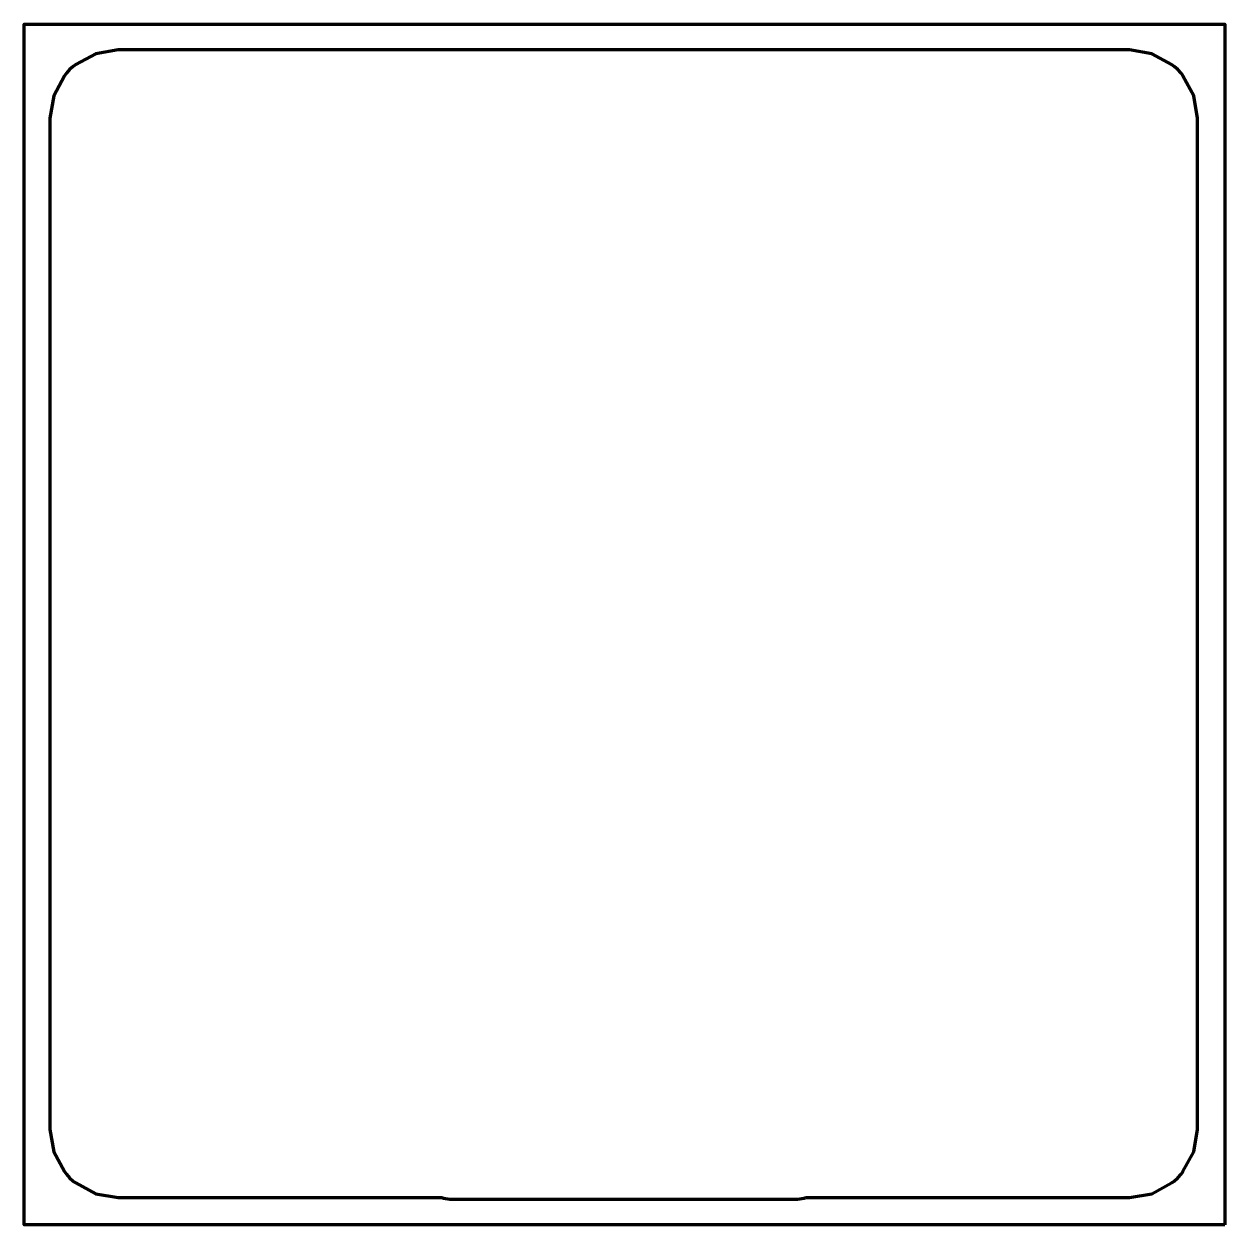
# Model space of a CAD drawing. Header units: millimetres. Extents: x -127 to 338, y -381 to 84.
import ezdxf

# ---------------------------------------------------------------- set-up
doc = ezdxf.new("R2010")
doc.units = ezdxf.units.MM
doc.header["$MEASUREMENT"] = 0
doc.layers.get('0').update_dxf_attribs({"lineweight": 0})
doc.layers.add('Safety', color=7, linetype='Continuous', lineweight=0)

msp = doc.modelspace()

# ---------------------------------------------------------------- linework, layer by layer
at = {"color": 240, "lineweight": 106, "true_color": 0xed2224}
msp.add_lwpolyline([(175.62, -369.97), (238.19, -369.97), (300.75, -369.97), (309.38, -368.48), (317.05, -364.27), (317.58, -363.97), (318.07, -363.6), (319.46, -362.32), (320.74, -360.93), (321.11, -360.44), (321.41, -359.91), (325.63, -352.24), (327.11, -343.61), (327.11, -148.04), (327.11, 47.53), (325.62, 56.16), (321.41, 63.83), (321.11, 64.36), (320.74, 64.85), (319.46, 66.24), (318.07, 67.52), (317.58, 67.89), (317.05, 68.19), (309.38, 72.4), (300.75, 73.89), (105.18, 73.89), (-90.39, 73.89), (-99.02, 72.4), (-106.69, 68.19), (-107.22, 67.89), (-107.71, 67.52), (-109.1, 66.24), (-110.38, 64.85), (-110.75, 64.36), (-111.05, 63.83), (-115.26, 56.16), (-116.75, 47.53), (-116.75, -148.04), (-116.75, -343.61), (-115.26, -352.24), (-111.05, -359.91), (-110.75, -360.44), (-110.38, -360.93), (-109.1, -362.32), (-107.71, -363.6), (-107.22, -363.97), (-106.69, -364.27), (-99.02, -368.48), (-90.39, -369.97), (-27.82, -369.97), (34.74, -369.97), (35.08, -370.1), (35.41, -370.23), (37.95, -370.51), (40.49, -370.54), (105.18, -370.54), (169.87, -370.54), (172.42, -370.51), (174.95, -370.23), (175.28, -370.1)], close=True, dxfattribs=at)
at = {"layer": 'Safety', "color": 240, "lineweight": 106, "true_color": 0xed2224}
msp.add_lwpolyline([(337.69, -380.54), (-126.75, -380.54), (-126.75, 83.89), (337.69, 83.89)], close=True, dxfattribs=at)

doc.saveas('drawing.dxf')
